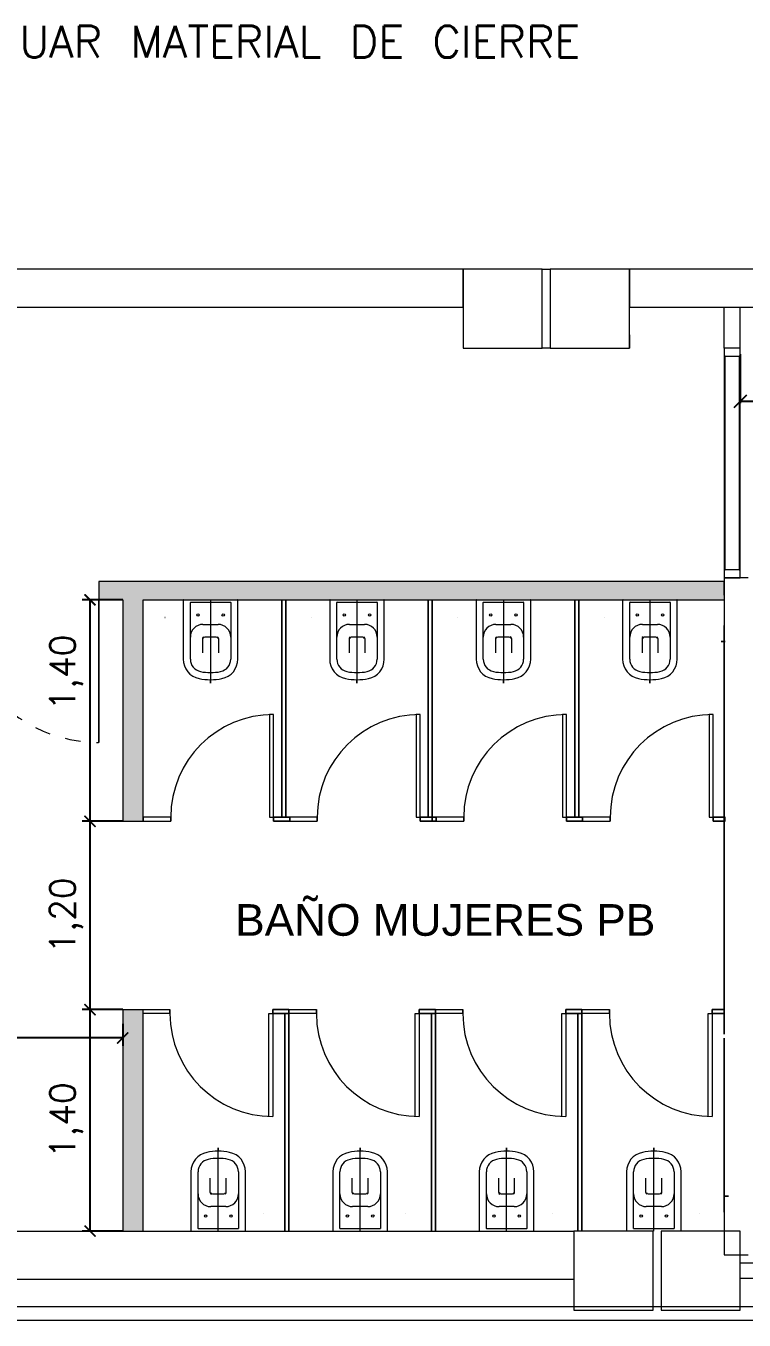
# Model space of a CAD drawing. Header units: millimetres. Extents: x 182 to 305, y 81 to 164.
# Drawn here: x 235.57 to 240.11, y 109.79 to 117.97 of the extents above; entities that cross this region are included whole.
import ezdxf

# ---------------------------------------------------------------- set-up
doc = ezdxf.new("R2010")
doc.units = ezdxf.units.MM
doc.linetypes.add('Dash 1_16_', pattern=[0.003174, 0.001587, -0.001587])
for name, color, linetype, lineweight in [('A-----NPP', 7, 'Continuous', 9), ('A-AREALIM', 7, 'Continuous', 9), ('A-DOORSYM', 7, 'Continuous', 9), ('A-FLORCAM', 7, 'Continuous', 9), ('A-FLOROTM', 7, 'Continuous', 9), ('A-WALL', 7, 'Continuous', 9), ('A-WALLCWM', 7, 'Continuous', 9), ('DIMENSION', 1, 'Continuous', 25), ('P-SANRFIM', 7, 'Continuous', 9), ('plantas ocasa', 7, 'Continuous', 5), ('S-COLSPRM', 7, 'Continuous', 9)]:
    doc.layers.add(name, color=color, linetype=linetype, lineweight=lineweight)
doc.layers.add('estructura', color=7, linetype='Continuous')
doc.layers.add('Sectores', color=3, linetype='Continuous')
doc.styles.add('ARIALNARROW', font='ARIALN.TTF')
doc.styles.add('MtXpl_Arial_Unicode_', font='ARIALUNI.ttf')
doc.styles.get("Standard").update_dxf_attribs({"font": 'txt.shx'})
doc.dimstyles.new('C', dxfattribs={"dimscale": 1.5, "dimtxt": 0.15, "dimasz": 0.08, "dimexe": 0.01, "dimexo": 0, "dimgap": 0.025, "dimtad": 1, "dimzin": 0, "dimdsep": 46, "dimtxsty": 'ARIALNARROW', "dimblk": 'OBLIQUE', "dimcen": 0, "dimclrd": 256, "dimclre": 256, "dimclrt": 256, "dimadec": 0, "dimazin": 0, "dimtfac": 1.666667, "dimtofl": 0, "dimtmove": 0, "dimatfit": 0, "dimldrblk": 'OBLIQUE', "dimfxl": 0.1, "dimtolj": 1, "dimtzin": 0, "dimarcsym": 0})

# ---------------------------------------------------------------- blocks, each defined once
blk = doc.blocks.new('Inodoros Bari de Colgar - BA-INODORO COLGAR VS_dwg-2706223-00 - Planta Baja 1-200')
at = {"layer": 'A-----NPP'}
blk.add_line((10.85249, 0.588036), (10.852308, 0.588036), dxfattribs=at)
for points in [[(10.85232, 0.588208), (10.852305, 0.588039), (10.85246, 0.588161), (10.852322, 0.588336), (10.85268, 0.588381), (10.85249, 0.588381)], [(10.852305, 0.588378), (10.85232, 0.588334), (10.85246, 0.588256), (10.852322, 0.588081), (10.85268, 0.588036), (10.85249, 0.588036), (10.85264, 0.588158), (10.85254, 0.588172), (10.85254, 0.588245), (10.85264, 0.588258), (10.852308, 0.588381)]]:
    blk.add_lwpolyline(points, dxfattribs=at)
for centre in [(10.8524, 0.588288), (10.8524, 0.588128)]:
    blk.add_circle(centre, 0.0000075, dxfattribs=at)
for centre, radius, start, end in [((10.85254, 0.588256), 0.00008, 90, 180), ((10.85254, 0.588161), 0.00008, 180, 270), ((10.85255, 0.588245), 0.0000135, 90.487056, 149.897366), ((10.85255, 0.588172), 0.0000135, 210.102634, 269.512944), ((10.85255, 0.588245), 0.00001, 90, 180), ((10.85255, 0.588172), 0.00001, 180, 270), ((10.85268, 0.588256), 0.000125, 11.444153, 90), ((10.85268, 0.588256), 0.00008, 11.444153, 90), ((10.85268, 0.588161), 0.00008, 270, 348.555847), ((10.85268, 0.588161), 0.000125, 270, 348.555847), ((10.852433, 0.588206), 0.000332, 0.431448, 11.444153), ((10.852433, 0.588211), 0.000332, 348.555847, 359.568552), ((10.852433, 0.588206), 0.000377, 0.379948, 11.444153), ((10.852433, 0.588211), 0.000377, 348.555847, 359.620052)]:
    blk.add_arc(centre, radius, start, end, dxfattribs=at)
blk = doc.blocks.new('Inodoros Bari de Colgar - BA-INODORO COLGAR VS_dwg-2706221-00 - Planta Baja 1-200')
at = {"layer": 'A-----NPP'}
blk.add_line((10.85249, 0.588036), (10.852308, 0.588036), dxfattribs=at)
for points in [[(10.85232, 0.588208), (10.852305, 0.588039), (10.85246, 0.588161), (10.852322, 0.588336), (10.85268, 0.588381), (10.85249, 0.588381)], [(10.852305, 0.588378), (10.85232, 0.588334), (10.85246, 0.588256), (10.852322, 0.588081), (10.85268, 0.588036), (10.85249, 0.588036), (10.85264, 0.588158), (10.85254, 0.588172), (10.85254, 0.588245), (10.85264, 0.588258), (10.852308, 0.588381)]]:
    blk.add_lwpolyline(points, dxfattribs=at)
for centre in [(10.8524, 0.588288), (10.8524, 0.588128)]:
    blk.add_circle(centre, 0.0000075, dxfattribs=at)
for centre, radius, start, end in [((10.85254, 0.588256), 0.00008, 90, 180), ((10.85254, 0.588161), 0.00008, 180, 270), ((10.85255, 0.588245), 0.0000135, 90.487056, 149.897366), ((10.85255, 0.588172), 0.0000135, 210.102634, 269.512944), ((10.85255, 0.588245), 0.00001, 90, 180), ((10.85255, 0.588172), 0.00001, 180, 270), ((10.85268, 0.588256), 0.000125, 11.444153, 90), ((10.85268, 0.588256), 0.00008, 11.444153, 90), ((10.85268, 0.588161), 0.00008, 270, 348.555847), ((10.85268, 0.588161), 0.000125, 270, 348.555847), ((10.852433, 0.588206), 0.000332, 0.431448, 11.444153), ((10.852433, 0.588211), 0.000332, 348.555847, 359.568552), ((10.852433, 0.588206), 0.000377, 0.379948, 11.444153), ((10.852433, 0.588211), 0.000377, 348.555847, 359.620052)]:
    blk.add_arc(centre, radius, start, end, dxfattribs=at)
blk = doc.blocks.new('_ARCHTICK')
at = {"color": 0, "linetype": 'ByBlock', "const_width": 0.15}
blk.add_lwpolyline([(-0.5, -0.5), (0.5, 0.5)], dxfattribs=at)
blk = doc.blocks.new('_Oblique')
at = {"layer": 'estructura', "color": 0, "lineweight": -2}
blk.add_line((-0.5, -0.5), (0.5, 0.5), dxfattribs=at)
blk = doc.blocks.new('*D53')
at = {"layer": 'Defpoints', "color": 0}
for p in [(240.086106, 115.897484), (265.070788, 115.897484), (240.086106, 115.597484)]:
    blk.add_point(p, dxfattribs=at)
at = {"layer": 'DIMENSION', "lineweight": -2}
for p, q in [((240.086106, 115.897484), (240.086106, 115.587484)), ((265.070788, 115.897484), (265.070788, 115.587484)), ((265.070788, 115.597484), (240.086106, 115.597484))]:
    blk.add_line(p, q, dxfattribs=at)
at = {"layer": 'DIMENSION', "lineweight": -2, "xscale": 0.08, "yscale": 0.08, "zscale": 0.08, "rotation": 180}
blk.add_blockref('_Oblique', (240.086106, 115.597484), dxfattribs=at)
at = {"layer": 'DIMENSION', "lineweight": -2, "xscale": 0.08, "yscale": 0.08, "zscale": 0.08}
blk.add_blockref('_Oblique', (265.070788, 115.597484), dxfattribs=at)
at = {"layer": 'DIMENSION', "insert": (252.578447, 115.699061), "char_height": 0.15, "attachment_point": 5, "style": 'ARIALNARROW'}
blk.add_mtext('\\A1;24.98', dxfattribs=at)

msp = doc.modelspace()

# ---------------------------------------------------------------- hatches: boundary and pattern name
for points in [[(238.300627, 114.459648), (236.034906, 114.459648), (236.034906, 114.344648), (236.184906, 114.344648), (236.184906, 112.944648), (236.314906, 112.944648), (236.314906, 114.344648), (238.300627, 114.344648)], [(239.986106, 114.459648), (238.300627, 114.459648), (238.300627, 114.344648), (239.986106, 114.344648)], [(236.314906, 111.754648), (236.184906, 111.754648), (236.184906, 110.354648), (236.314906, 110.354648)]]:
    msp.add_hatch(color=252).paths.add_polyline_path(points)

# ---------------------------------------------------------------- linework, layer by layer
at = {"color": 252}
for p, q in [((236.184906, 114.344648), (235.928392, 114.344648)), ((235.978392, 114.344648), (235.978392, 112.944648)), ((236.184906, 112.944648), (235.928392, 112.944648)), ((236.184906, 112.944648), (235.928392, 112.944648)), ((235.978392, 112.944648), (235.978392, 111.754648)), ((236.184906, 111.754648), (235.928392, 111.754648)), ((236.184906, 111.754648), (235.928392, 111.754648)), ((235.978392, 111.754648), (235.978392, 110.354648)), ((236.184906, 111.665803), (236.184906, 111.525309)), ((236.184906, 111.575309), (234.371104, 111.575309)), ((236.184906, 110.354648), (235.928392, 110.354648))]:
    msp.add_line(p, q, dxfattribs=at)
at = {"layer": 'A-AREALIM', "color": 252}
msp.add_line((240.086106, 110.154648), (242.578601, 110.154648), dxfattribs=at)
at = {"layer": 'A-DOORSYM', "color": 252}
for p, q in [((236.031906, 114.344648), (236.031906, 113.442962)), ((236.034906, 114.344648), (236.031906, 114.344648)), ((236.034906, 114.344648), (236.034906, 113.442962)), ((236.034906, 113.442962), (236.031906, 113.442962))]:
    msp.add_line(p, q, dxfattribs=at)
at = {"layer": 'A-DOORSYM', "color": 252, "linetype": 'Dash 1_16_'}
msp.add_arc((236.034906, 114.344648), 0.901691, 180, 269.809372, dxfattribs=at)
at = {"layer": 'A-FLORCAM', "color": 252}
for p, q in [((237.189906, 112.970048), (237.189906, 114.344648)), ((237.215306, 114.344648), (237.215306, 112.970048)), ((238.115306, 112.970048), (238.115306, 114.344648)), ((238.140706, 114.344648), (238.140706, 112.944648)), ((239.040706, 112.970048), (239.040706, 114.344648)), ((239.066106, 114.344648), (239.066106, 112.970048)), ((239.966106, 114.082149), (239.991506, 114.082149)), ((239.991506, 114.082149), (239.966106, 114.082149)), ((237.113306, 113.620048), (237.113306, 112.970048)), ((237.138706, 113.620048), (237.113306, 113.620048)), ((237.138706, 112.970048), (237.138706, 113.620048)), ((238.038706, 113.620048), (238.038706, 112.970048)), ((238.064106, 113.620048), (238.038706, 113.620048)), ((238.064106, 112.970048), (238.064106, 113.620048)), ((238.964106, 113.620048), (238.964106, 112.970048)), ((238.989506, 113.620048), (238.964106, 113.620048)), ((238.989506, 112.970048), (238.989506, 113.620048)), ((239.889506, 113.620048), (239.889506, 112.970048)), ((239.914906, 113.620048), (239.889506, 113.620048)), ((239.914906, 112.970048), (239.914906, 113.620048)), ((236.314906, 112.944648), (236.314906, 112.970048)), ((236.488706, 112.970048), (236.314906, 112.970048)), ((236.488706, 112.944648), (236.488706, 112.970048)), ((237.113306, 112.970048), (237.138706, 112.970048)), ((237.138706, 112.970048), (237.214906, 112.970048)), ((237.138706, 112.944648), (237.138706, 112.970048)), ((237.240306, 112.944648), (237.240306, 112.970048)), ((237.414106, 112.970048), (237.240306, 112.970048)), ((237.414106, 112.944648), (237.414106, 112.970048)), ((238.038706, 112.970048), (238.064106, 112.970048)), ((238.064106, 112.970048), (238.140306, 112.970048)), ((238.064106, 112.944648), (238.064106, 112.970048)), ((238.165706, 112.944648), (238.165706, 112.970048)), ((238.339506, 112.970048), (238.165706, 112.970048)), ((238.339506, 112.944648), (238.339506, 112.970048)), ((238.964106, 112.970048), (238.989506, 112.970048)), ((238.989506, 112.970048), (239.065706, 112.970048)), ((238.989506, 112.944648), (238.989506, 112.970048)), ((239.091106, 112.944648), (239.091106, 112.970048)), ((239.264906, 112.970048), (239.091106, 112.970048)), ((239.264906, 112.944648), (239.264906, 112.970048)), ((239.889506, 112.970048), (239.914906, 112.970048)), ((239.914906, 112.970048), (239.991106, 112.970048)), ((239.914906, 112.944648), (239.914906, 112.970048)), ((236.314906, 112.944648), (236.488706, 112.944648)), ((237.240306, 112.944648), (237.138706, 112.944648)), ((237.240306, 112.944648), (237.414106, 112.944648)), ((238.165706, 112.944648), (238.064106, 112.944648)), ((238.165706, 112.944648), (238.339506, 112.944648)), ((239.091106, 112.944648), (238.989506, 112.944648)), ((239.091106, 112.944648), (239.264906, 112.944648)), ((239.991106, 112.944648), (239.914906, 112.944648)), ((236.309906, 111.754648), (236.483706, 111.754648)), ((236.483706, 111.754648), (236.483706, 111.729248)), ((237.133706, 111.754648), (237.133706, 111.729248)), ((237.235306, 111.754648), (237.133706, 111.754648)), ((237.235306, 111.754648), (237.235306, 111.729248)), ((237.235306, 111.754648), (237.409106, 111.754648)), ((237.409106, 111.754648), (237.409106, 111.729248)), ((238.059106, 111.754648), (238.059106, 111.729248)), ((238.160706, 111.754648), (238.059106, 111.754648)), ((238.160706, 111.754648), (238.160706, 111.729248)), ((238.160706, 111.754648), (238.334506, 111.754648)), ((238.334506, 111.754648), (238.334506, 111.729248)), ((238.984506, 111.754648), (238.984506, 111.729248)), ((239.086106, 111.754648), (238.984506, 111.754648)), ((239.086106, 111.754648), (239.086106, 111.729248)), ((239.086106, 111.754648), (239.259906, 111.754648)), ((239.259906, 111.754648), (239.259906, 111.729248)), ((239.909906, 111.754648), (239.909906, 111.729248)), ((239.986106, 111.754648), (239.909906, 111.754648)), ((236.483706, 111.729248), (236.309906, 111.729248)), ((237.108306, 111.729248), (237.133706, 111.729248)), ((237.108306, 111.079248), (237.108306, 111.729248)), ((237.133706, 111.729248), (237.209906, 111.729248)), ((237.133706, 111.729248), (237.133706, 111.079248)), ((237.209906, 111.729248), (237.209906, 110.354648)), ((237.409106, 111.729248), (237.235306, 111.729248)), ((237.235306, 110.354648), (237.235306, 111.729248)), ((238.033706, 111.729248), (238.059106, 111.729248)), ((238.033706, 111.079248), (238.033706, 111.729248)), ((238.059106, 111.729248), (238.135306, 111.729248)), ((238.059106, 111.729248), (238.059106, 111.079248)), ((238.135306, 111.729248), (238.135306, 110.354648)), ((238.334506, 111.729248), (238.160706, 111.729248)), ((238.160706, 110.354648), (238.160706, 111.729248)), ((238.959106, 111.729248), (238.984506, 111.729248)), ((238.959106, 111.079248), (238.959106, 111.729248)), ((238.984506, 111.729248), (239.060706, 111.729248)), ((238.984506, 111.729248), (238.984506, 111.079248)), ((239.060706, 111.729248), (239.060706, 110.354648)), ((239.259906, 111.729248), (239.086106, 111.729248)), ((239.086106, 110.354648), (239.086106, 111.729248)), ((239.884506, 111.729248), (239.909906, 111.729248)), ((239.884506, 111.079248), (239.884506, 111.729248)), ((239.909906, 111.729248), (239.986106, 111.729248)), ((239.909906, 111.729248), (239.909906, 111.079248)), ((239.986106, 110.574648), (240.011506, 110.574648)), ((240.011506, 110.574648), (239.986106, 110.574648))]:
    msp.add_line(p, q, dxfattribs=at)
at = {"layer": 'A-FLORCAM', "color": 252, "lineweight": 18}
for p, q in [((237.189906, 114.344648), (237.189906, 112.970048)), ((237.215306, 112.970048), (237.215306, 114.344648)), ((238.115306, 114.344648), (238.115306, 112.970048)), ((238.140706, 112.944648), (238.140706, 114.344648)), ((239.040706, 114.344648), (239.040706, 112.970048)), ((239.066106, 112.970048), (239.066106, 114.344648)), ((236.488706, 112.970048), (236.314906, 112.970048)), ((236.314906, 112.970048), (236.314906, 112.944648)), ((236.488706, 112.970048), (236.488706, 112.944648)), ((236.488706, 112.944648), (236.488706, 112.970048)), ((237.138706, 112.944648), (237.138706, 112.970048)), ((237.240306, 112.970048), (237.138706, 112.970048)), ((237.138706, 112.970048), (237.138706, 112.944648)), ((237.214906, 112.970048), (237.240306, 112.970048)), ((237.414106, 112.970048), (237.240306, 112.970048)), ((237.240306, 112.970048), (237.240306, 112.944648)), ((237.240306, 112.944648), (237.240306, 112.970048)), ((237.414106, 112.970048), (237.414106, 112.944648)), ((237.414106, 112.944648), (237.414106, 112.970048)), ((238.064106, 112.944648), (238.064106, 112.970048)), ((238.165706, 112.970048), (238.064106, 112.970048)), ((238.064106, 112.970048), (238.064106, 112.944648)), ((238.140306, 112.970048), (238.165706, 112.970048)), ((238.339506, 112.970048), (238.165706, 112.970048)), ((238.165706, 112.970048), (238.165706, 112.944648)), ((238.165706, 112.944648), (238.165706, 112.970048)), ((238.339506, 112.970048), (238.339506, 112.944648)), ((238.339506, 112.944648), (238.339506, 112.970048)), ((238.989506, 112.944648), (238.989506, 112.970048)), ((239.091106, 112.970048), (238.989506, 112.970048)), ((238.989506, 112.970048), (238.989506, 112.944648)), ((239.065706, 112.970048), (239.091106, 112.970048)), ((239.264906, 112.970048), (239.091106, 112.970048)), ((239.091106, 112.970048), (239.091106, 112.944648)), ((239.091106, 112.944648), (239.091106, 112.970048)), ((239.264906, 112.970048), (239.264906, 112.944648)), ((239.264906, 112.944648), (239.264906, 112.970048)), ((239.914906, 112.944648), (239.914906, 112.970048)), ((239.991106, 112.970048), (239.914906, 112.970048)), ((239.914906, 112.970048), (239.914906, 112.944648)), ((239.991106, 112.944648), (239.991106, 112.970048)), ((236.314906, 112.944648), (236.488706, 112.944648)), ((237.138706, 112.944648), (237.240306, 112.944648)), ((237.240306, 112.944648), (237.414106, 112.944648)), ((238.064106, 112.944648), (238.165706, 112.944648)), ((238.165706, 112.944648), (238.339506, 112.944648)), ((238.989506, 112.944648), (239.091106, 112.944648)), ((239.091106, 112.944648), (239.264906, 112.944648)), ((239.914906, 112.944648), (239.991106, 112.944648)), ((236.309906, 111.754648), (236.483706, 111.754648)), ((236.483706, 111.729248), (236.483706, 111.754648)), ((236.483706, 111.754648), (236.483706, 111.729248)), ((237.133706, 111.754648), (237.133706, 111.729248)), ((237.133706, 111.729248), (237.133706, 111.754648)), ((237.133706, 111.754648), (237.235306, 111.754648)), ((237.235306, 111.729248), (237.235306, 111.754648)), ((237.235306, 111.754648), (237.409106, 111.754648)), ((237.235306, 111.754648), (237.235306, 111.729248)), ((237.409106, 111.729248), (237.409106, 111.754648)), ((237.409106, 111.754648), (237.409106, 111.729248)), ((238.059106, 111.754648), (238.059106, 111.729248)), ((238.059106, 111.729248), (238.059106, 111.754648)), ((238.059106, 111.754648), (238.160706, 111.754648)), ((238.160706, 111.729248), (238.160706, 111.754648)), ((238.160706, 111.754648), (238.334506, 111.754648)), ((238.160706, 111.754648), (238.160706, 111.729248)), ((238.334506, 111.729248), (238.334506, 111.754648)), ((238.334506, 111.754648), (238.334506, 111.729248)), ((238.984506, 111.754648), (238.984506, 111.729248)), ((238.984506, 111.729248), (238.984506, 111.754648)), ((238.984506, 111.754648), (239.086106, 111.754648)), ((239.086106, 111.729248), (239.086106, 111.754648)), ((239.086106, 111.754648), (239.259906, 111.754648)), ((239.086106, 111.754648), (239.086106, 111.729248)), ((239.259906, 111.729248), (239.259906, 111.754648)), ((239.259906, 111.754648), (239.259906, 111.729248)), ((239.909906, 111.754648), (239.909906, 111.729248)), ((239.909906, 111.729248), (239.909906, 111.754648)), ((239.909906, 111.754648), (239.986106, 111.754648)), ((239.986106, 111.754648), (239.986106, 111.729248)), ((236.483706, 111.729248), (236.309906, 111.729248)), ((237.235306, 111.729248), (237.133706, 111.729248)), ((237.209906, 110.354648), (237.209906, 111.729248)), ((237.209906, 111.729248), (237.235306, 111.729248)), ((237.409106, 111.729248), (237.235306, 111.729248)), ((237.235306, 111.729248), (237.235306, 110.354648)), ((238.160706, 111.729248), (238.059106, 111.729248)), ((238.135306, 110.354648), (238.135306, 111.729248)), ((238.135306, 111.729248), (238.160706, 111.729248)), ((238.334506, 111.729248), (238.160706, 111.729248)), ((238.160706, 111.729248), (238.160706, 110.354648)), ((239.086106, 111.729248), (238.984506, 111.729248)), ((239.060706, 110.354648), (239.060706, 111.729248)), ((239.060706, 111.729248), (239.086106, 111.729248)), ((239.259906, 111.729248), (239.086106, 111.729248)), ((239.086106, 111.729248), (239.086106, 110.354648)), ((239.986106, 111.729248), (239.909906, 111.729248))]:
    msp.add_line(p, q, dxfattribs=at)
at = {"layer": 'A-FLORCAM', "color": 252}
for centre, start, end in [((237.138706, 112.970048), 90, 180), ((238.064106, 112.970048), 90, 180), ((238.989506, 112.970048), 90, 180), ((239.914906, 112.970048), 90, 180), ((237.133706, 111.729248), 180, 270), ((238.059106, 111.729248), 180, 270), ((238.984506, 111.729248), 180, 270), ((239.909906, 111.729248), 180, 270)]:
    msp.add_arc(centre, 0.65, start, end, dxfattribs=at)
at = {"layer": 'A-FLOROTM', "color": 252}
for p, q in [((238.836101, 116.434648), (238.886101, 116.434648)), ((238.886101, 115.934648), (238.836101, 115.934648)), ((236.184906, 111.754648), (236.314906, 111.754648)), ((235.036106, 110.354648), (236.184906, 110.354648)), ((236.184906, 110.354648), (238.836106, 110.354648)), ((238.836106, 110.354648), (239.036106, 110.354648)), ((239.036106, 110.049448), (234.986106, 110.049448)), ((240.286106, 110.054648), (240.086106, 110.054648))]:
    msp.add_line(p, q, dxfattribs=at)
at = {"layer": 'A-WALL', "color": 252, "lineweight": 18}
for p, q in [((238.336101, 116.434648), (227.10319, 116.434648)), ((238.336101, 116.194648), (238.336101, 116.434648)), ((250.836101, 116.434648), (239.386101, 116.434648)), ((239.386101, 116.434648), (239.386101, 116.194648)), ((226.336101, 116.194648), (238.336101, 116.194648)), ((239.386101, 116.194648), (250.836101, 116.194648)), ((239.386101, 116.019648), (239.386101, 115.934648)), ((236.034906, 114.459648), (236.034906, 114.344648)), ((239.986106, 114.459648), (236.034906, 114.459648)), ((239.986106, 114.484649), (239.986106, 111.600048)), ((240.136106, 114.484649), (239.986106, 114.484649)), ((239.986106, 114.374648), (239.986106, 114.459648)), ((236.034906, 114.344648), (236.184906, 114.344648)), ((236.184906, 114.344648), (236.184906, 112.944648)), ((236.314906, 112.944648), (236.314906, 114.344648)), ((236.314906, 114.344648), (239.986106, 114.344648)), ((239.986106, 111.600048), (239.986106, 114.182149)), ((236.184906, 112.944648), (236.314906, 112.944648)), ((236.184906, 111.754648), (236.184906, 110.354648)), ((236.314906, 110.354648), (236.314906, 111.754648)), ((239.986106, 110.474648), (239.986106, 111.574648)), ((239.986106, 111.574648), (239.986106, 110.204648)), ((239.986106, 110.204648), (240.136106, 110.204648)), ((242.578601, 109.877148), (228.513601, 109.877148)), ((228.428601, 109.792148), (242.663601, 109.792148))]:
    msp.add_line(p, q, dxfattribs=at)
at = {"layer": 'A-WALLCWM', "color": 252}
for p, q in [((239.986106, 115.934648), (239.986106, 116.194648)), ((240.086106, 115.934648), (240.086106, 116.194648)), ((239.986106, 115.884648), (239.986106, 114.534649)), ((239.992106, 115.884648), (239.986106, 115.884648)), ((239.992106, 114.534649), (239.992106, 115.884648)), ((240.086106, 115.884648), (240.080106, 115.884648)), ((240.080106, 115.884648), (240.080106, 114.534649)), ((240.086106, 114.534649), (240.086106, 115.884648)), ((239.986106, 114.534649), (239.992106, 114.534649)), ((240.080106, 114.534649), (240.086106, 114.534649))]:
    msp.add_line(p, q, dxfattribs=at)
at = {"layer": 'A-WALLCWM', "color": 252, "lineweight": 18, "extrusion": (0, 0, -1)}
for p, q in [((240.086106, 115.934648), (239.986106, 115.934648)), ((239.986106, 115.934648), (239.986106, 115.884648)), ((240.086106, 115.884648), (240.086106, 115.934648)), ((239.986106, 115.884648), (240.086106, 115.884648))]:
    msp.add_line(p, q, dxfattribs=at)
at = {"layer": 'A-WALLCWM', "color": 252, "lineweight": 18}
for p, q in [((240.086106, 114.534649), (239.986106, 114.534649)), ((239.986106, 114.534649), (239.986106, 114.484649)), ((240.086106, 114.484649), (240.086106, 114.534649)), ((239.986106, 114.484649), (240.086106, 114.484649))]:
    msp.add_line(p, q, dxfattribs=at)
at = {"layer": 'P-SANRFIM', "color": 252}
for p, q in [((236.567406, 114.341648), (236.567406, 114.159648)), ((236.567406, 114.341648), (236.567406, 114.159648)), ((236.612406, 113.969658), (236.612406, 114.327648)), ((236.614406, 114.329648), (236.739906, 114.329648)), ((236.739906, 114.344648), (236.739906, 113.822853)), ((236.739906, 114.329648), (236.865406, 114.329648)), ((236.867406, 114.327648), (236.867406, 113.969658)), ((236.912406, 114.159648), (236.912406, 114.341648)), ((236.912406, 114.159648), (236.912406, 114.341648)), ((237.492806, 114.341648), (237.492806, 114.159648)), ((237.492806, 114.341648), (237.492806, 114.159648)), ((237.537806, 113.969658), (237.537806, 114.327648)), ((237.539806, 114.329648), (237.665306, 114.329648)), ((237.665306, 114.344648), (237.665306, 113.822853)), ((237.665306, 114.329648), (237.790806, 114.329648)), ((237.792806, 114.327648), (237.792806, 113.969658)), ((237.837806, 114.159648), (237.837806, 114.341648)), ((237.837806, 114.159648), (237.837806, 114.341648)), ((238.418206, 114.341648), (238.418206, 114.159648)), ((238.418206, 114.341648), (238.418206, 114.159648)), ((238.463206, 113.969658), (238.463206, 114.327648)), ((238.465206, 114.329648), (238.590706, 114.329648)), ((238.590706, 114.344648), (238.590706, 113.822853)), ((238.590706, 114.329648), (238.716206, 114.329648)), ((238.718206, 114.327648), (238.718206, 113.969658)), ((238.763206, 114.159648), (238.763206, 114.341648)), ((238.763206, 114.159648), (238.763206, 114.341648)), ((239.343606, 114.341648), (239.343606, 114.159648)), ((239.343606, 114.341648), (239.343606, 114.159648)), ((239.388606, 113.969658), (239.388606, 114.327648)), ((239.390606, 114.329648), (239.516106, 114.329648)), ((239.516106, 114.344648), (239.516106, 113.822853)), ((239.516106, 114.329648), (239.641606, 114.329648)), ((239.643606, 114.327648), (239.643606, 113.969658)), ((239.688606, 114.159648), (239.688606, 114.341648)), ((239.688606, 114.159648), (239.688606, 114.341648)), ((236.567406, 114.159648), (236.567406, 113.969658)), ((236.567406, 114.159648), (236.567406, 113.969658)), ((236.692406, 114.189658), (236.739906, 114.189658)), ((236.739906, 114.189658), (236.787406, 114.189658)), ((236.912406, 113.969658), (236.912406, 114.159648)), ((236.912406, 113.969658), (236.912406, 114.159648)), ((237.492806, 114.159648), (237.492806, 113.969658)), ((237.492806, 114.159648), (237.492806, 113.969658)), ((237.617806, 114.189658), (237.665306, 114.189658)), ((237.665306, 114.189658), (237.712806, 114.189658)), ((237.837806, 113.969658), (237.837806, 114.159648)), ((237.837806, 113.969658), (237.837806, 114.159648)), ((238.418206, 114.159648), (238.418206, 113.969658)), ((238.418206, 114.159648), (238.418206, 113.969658)), ((238.543206, 114.189658), (238.590706, 114.189658)), ((238.590706, 114.189658), (238.638206, 114.189658)), ((238.763206, 113.969658), (238.763206, 114.159648)), ((238.763206, 113.969658), (238.763206, 114.159648)), ((239.343606, 114.159648), (239.343606, 113.969658)), ((239.343606, 114.159648), (239.343606, 113.969658)), ((239.468606, 114.189658), (239.516106, 114.189658)), ((239.516106, 114.189658), (239.563606, 114.189658)), ((239.688606, 113.969658), (239.688606, 114.159648)), ((239.688606, 113.969658), (239.688606, 114.159648)), ((236.689906, 114.099648), (236.689906, 114.009648)), ((236.739906, 114.109648), (236.703473, 114.109648)), ((236.776339, 114.109648), (236.739906, 114.109648)), ((236.789906, 114.099648), (236.789906, 114.009648)), ((237.615306, 114.099648), (237.615306, 114.009648)), ((237.665306, 114.109648), (237.628873, 114.109648)), ((237.701739, 114.109648), (237.665306, 114.109648)), ((237.715306, 114.099648), (237.715306, 114.009648)), ((238.540706, 114.099648), (238.540706, 114.009648)), ((238.590706, 114.109648), (238.554273, 114.109648)), ((238.627139, 114.109648), (238.590706, 114.109648)), ((238.640706, 114.099648), (238.640706, 114.009648)), ((239.466106, 114.099648), (239.466106, 114.009648)), ((239.516106, 114.109648), (239.479673, 114.109648)), ((239.552539, 114.109648), (239.516106, 114.109648)), ((239.566106, 114.099648), (239.566106, 114.009648)), ((236.739906, 113.839657), (236.739906, 113.8184)), ((236.739906, 113.8184), (236.739906, 113.838174)), ((236.739906, 113.817437), (236.739906, 113.823335)), ((236.739906, 113.8184), (236.739906, 113.817437)), ((237.665306, 113.839657), (237.665306, 113.8184)), ((237.665306, 113.8184), (237.665306, 113.838174)), ((237.665306, 113.817437), (237.665306, 113.823335)), ((237.665306, 113.8184), (237.665306, 113.817437)), ((238.590706, 113.839657), (238.590706, 113.8184)), ((238.590706, 113.8184), (238.590706, 113.838174)), ((238.590706, 113.817437), (238.590706, 113.823335)), ((238.590706, 113.8184), (238.590706, 113.817437)), ((239.516106, 113.839657), (239.516106, 113.8184)), ((239.516106, 113.8184), (239.516106, 113.838174)), ((239.516106, 113.817437), (239.516106, 113.823335)), ((239.516106, 113.8184), (239.516106, 113.817437)), ((236.788501, 110.881859), (236.788501, 110.875962)), ((236.788501, 110.880896), (236.788501, 110.881859)), ((236.788501, 110.880896), (236.788501, 110.861123)), ((236.788501, 110.85964), (236.788501, 110.880896)), ((236.788501, 110.354648), (236.788501, 110.876444)), ((237.685306, 110.881859), (237.685306, 110.875962)), ((237.685306, 110.880896), (237.685306, 110.881859)), ((237.685306, 110.880896), (237.685306, 110.861123)), ((237.685306, 110.85964), (237.685306, 110.880896)), ((237.685306, 110.354648), (237.685306, 110.876444)), ((238.610706, 110.881859), (238.610706, 110.875962)), ((238.610706, 110.880896), (238.610706, 110.881859)), ((238.610706, 110.880896), (238.610706, 110.861123)), ((238.610706, 110.85964), (238.610706, 110.880896)), ((238.610706, 110.354648), (238.610706, 110.876444)), ((239.540706, 110.881859), (239.540706, 110.875962)), ((239.540706, 110.880896), (239.540706, 110.881859)), ((239.540706, 110.880896), (239.540706, 110.861123)), ((239.540706, 110.85964), (239.540706, 110.880896)), ((239.540706, 110.354648), (239.540706, 110.876444)), ((236.616001, 110.729638), (236.616001, 110.539648)), ((236.616001, 110.729638), (236.616001, 110.539648)), ((236.661001, 110.371648), (236.661001, 110.729638)), ((236.738501, 110.599648), (236.738501, 110.689648)), ((236.838501, 110.599648), (236.838501, 110.689648)), ((236.916001, 110.729638), (236.916001, 110.371648)), ((236.961001, 110.539648), (236.961001, 110.729638)), ((236.961001, 110.539648), (236.961001, 110.729638)), ((237.512806, 110.729638), (237.512806, 110.539648)), ((237.512806, 110.729638), (237.512806, 110.539648)), ((237.557806, 110.371648), (237.557806, 110.729638)), ((237.635306, 110.599648), (237.635306, 110.689648)), ((237.735306, 110.599648), (237.735306, 110.689648)), ((237.812806, 110.729638), (237.812806, 110.371648)), ((237.857806, 110.539648), (237.857806, 110.729638)), ((237.857806, 110.539648), (237.857806, 110.729638)), ((238.438206, 110.729638), (238.438206, 110.539648)), ((238.438206, 110.729638), (238.438206, 110.539648)), ((238.483206, 110.371648), (238.483206, 110.729638)), ((238.560706, 110.599648), (238.560706, 110.689648)), ((238.660706, 110.599648), (238.660706, 110.689648)), ((238.738206, 110.729638), (238.738206, 110.371648)), ((238.783206, 110.539648), (238.783206, 110.729638)), ((238.783206, 110.539648), (238.783206, 110.729638)), ((239.368206, 110.729638), (239.368206, 110.539648)), ((239.368206, 110.729638), (239.368206, 110.539648)), ((239.413206, 110.371648), (239.413206, 110.729638)), ((239.490706, 110.599648), (239.490706, 110.689648)), ((239.590706, 110.599648), (239.590706, 110.689648)), ((239.668206, 110.729638), (239.668206, 110.371648)), ((239.713206, 110.539648), (239.713206, 110.729638)), ((239.713206, 110.539648), (239.713206, 110.729638)), ((236.616001, 110.539648), (236.616001, 110.357648)), ((236.616001, 110.539648), (236.616001, 110.357648)), ((236.752068, 110.589648), (236.788501, 110.589648)), ((236.788501, 110.589648), (236.824934, 110.589648)), ((236.961001, 110.357648), (236.961001, 110.539648)), ((236.961001, 110.357648), (236.961001, 110.539648)), ((237.512806, 110.539648), (237.512806, 110.357648)), ((237.512806, 110.539648), (237.512806, 110.357648)), ((237.648873, 110.589648), (237.685306, 110.589648)), ((237.685306, 110.589648), (237.721739, 110.589648)), ((237.857806, 110.357648), (237.857806, 110.539648)), ((237.857806, 110.357648), (237.857806, 110.539648)), ((238.438206, 110.539648), (238.438206, 110.357648)), ((238.438206, 110.539648), (238.438206, 110.357648)), ((238.574273, 110.589648), (238.610706, 110.589648)), ((238.610706, 110.589648), (238.647139, 110.589648)), ((238.783206, 110.357648), (238.783206, 110.539648)), ((238.783206, 110.357648), (238.783206, 110.539648)), ((239.368206, 110.539648), (239.368206, 110.357648)), ((239.368206, 110.539648), (239.368206, 110.357648)), ((239.504273, 110.589648), (239.540706, 110.589648)), ((239.540706, 110.589648), (239.577139, 110.589648)), ((239.713206, 110.357648), (239.713206, 110.539648)), ((239.713206, 110.357648), (239.713206, 110.539648)), ((236.788501, 110.509639), (236.741001, 110.509639)), ((236.836001, 110.509639), (236.788501, 110.509639)), ((237.685306, 110.509639), (237.637806, 110.509639)), ((237.732806, 110.509639), (237.685306, 110.509639)), ((238.610706, 110.509639), (238.563206, 110.509639)), ((238.658206, 110.509639), (238.610706, 110.509639)), ((239.540706, 110.509639), (239.493206, 110.509639)), ((239.588206, 110.509639), (239.540706, 110.509639)), ((236.788501, 110.369648), (236.663001, 110.369648)), ((236.914001, 110.369648), (236.788501, 110.369648)), ((237.685306, 110.369648), (237.559806, 110.369648)), ((237.810806, 110.369648), (237.685306, 110.369648)), ((238.610706, 110.369648), (238.485206, 110.369648)), ((238.736206, 110.369648), (238.610706, 110.369648)), ((239.540706, 110.369648), (239.415206, 110.369648)), ((239.666206, 110.369648), (239.540706, 110.369648))]:
    msp.add_line(p, q, dxfattribs=at)
for centre in [(236.659906, 114.249648), (236.819906, 114.249648), (237.585306, 114.249648), (237.745306, 114.249648), (238.510706, 114.249648), (238.670706, 114.249648), (239.436106, 114.249648), (239.596106, 114.249648), (236.708501, 110.449648), (236.868501, 110.449648), (237.605306, 110.449648), (237.765306, 110.449648), (238.530706, 110.449648), (238.690706, 110.449648), (239.460706, 110.449648), (239.620706, 110.449648)]:
    msp.add_circle(centre, 0.0075, dxfattribs=at)
for centre, radius, start, end in [((236.570406, 114.341648), 0.003, 90, 180), ((236.570406, 114.341648), 0.003, 90, 180), ((236.614406, 114.327648), 0.002, 90, 180), ((236.865406, 114.327648), 0.002, 0, 90), ((236.909406, 114.341648), 0.003, 0, 90), ((236.909406, 114.341648), 0.003, 0, 90), ((237.495806, 114.341648), 0.003, 90, 180), ((237.495806, 114.341648), 0.003, 90, 180), ((237.539806, 114.327648), 0.002, 90, 180), ((237.790806, 114.327648), 0.002, 0, 90), ((237.834806, 114.341648), 0.003, 0, 90), ((237.834806, 114.341648), 0.003, 0, 90), ((238.421206, 114.341648), 0.003, 90, 180), ((238.421206, 114.341648), 0.003, 90, 180), ((238.465206, 114.327648), 0.002, 90, 180), ((238.716206, 114.327648), 0.002, 0, 90), ((238.760206, 114.341648), 0.003, 0, 90), ((238.760206, 114.341648), 0.003, 0, 90), ((239.346606, 114.341648), 0.003, 90, 180), ((239.346606, 114.341648), 0.003, 90, 180), ((239.390606, 114.327648), 0.002, 90, 180), ((239.641606, 114.327648), 0.002, 0, 90), ((239.685606, 114.341648), 0.003, 0, 90), ((239.685606, 114.341648), 0.003, 0, 90), ((236.692406, 114.109658), 0.08, 90, 180), ((236.703374, 114.099534), 0.013468, 120.102634, 179.512943), ((236.776439, 114.099534), 0.013468, 0.487057, 59.897366), ((236.787406, 114.109658), 0.08, 0, 90), ((237.617806, 114.109658), 0.08, 90, 180), ((237.628774, 114.099534), 0.013468, 120.102634, 179.512943), ((237.701839, 114.099534), 0.013468, 0.487057, 59.897366), ((237.712806, 114.109658), 0.08, 0, 90), ((238.543206, 114.109658), 0.08, 90, 180), ((238.554174, 114.099534), 0.013468, 120.102634, 179.512943), ((238.627239, 114.099534), 0.013468, 0.487057, 59.897366), ((238.638206, 114.109658), 0.08, 0, 90), ((239.468606, 114.109658), 0.08, 90, 180), ((239.479574, 114.099534), 0.013468, 120.102634, 179.512943), ((239.552639, 114.099534), 0.013468, 0.487057, 59.897366), ((239.563606, 114.109658), 0.08, 0, 90), ((236.703473, 114.099648), 0.01, 90, 180), ((236.776339, 114.099648), 0.01, 0, 90), ((237.628873, 114.099648), 0.01, 90, 180), ((237.701739, 114.099648), 0.01, 0, 90), ((238.554273, 114.099648), 0.01, 90, 180), ((238.627139, 114.099648), 0.01, 0, 90), ((239.479673, 114.099648), 0.01, 90, 180), ((239.552539, 114.099648), 0.01, 0, 90), ((236.692406, 113.969658), 0.125, 180, 258.555847), ((236.692406, 113.969658), 0.125, 180, 258.555847), ((236.692406, 113.969658), 0.08, 180, 258.555847), ((236.787406, 113.969658), 0.08, 281.444153, 0), ((236.787406, 113.969658), 0.125, 281.444153, 0), ((236.787406, 113.969658), 0.125, 281.444153, 0), ((237.617806, 113.969658), 0.125, 180, 258.555847), ((237.617806, 113.969658), 0.125, 180, 258.555847), ((237.617806, 113.969658), 0.08, 180, 258.555847), ((237.712806, 113.969658), 0.08, 281.444153, 0), ((237.712806, 113.969658), 0.125, 281.444153, 0), ((237.712806, 113.969658), 0.125, 281.444153, 0), ((238.543206, 113.969658), 0.125, 180, 258.555847), ((238.543206, 113.969658), 0.125, 180, 258.555847), ((238.543206, 113.969658), 0.08, 180, 258.555847), ((238.638206, 113.969658), 0.08, 281.444153, 0), ((238.638206, 113.969658), 0.125, 281.444153, 0), ((238.638206, 113.969658), 0.125, 281.444153, 0), ((239.468606, 113.969658), 0.125, 180, 258.555847), ((239.468606, 113.969658), 0.125, 180, 258.555847), ((239.468606, 113.969658), 0.08, 180, 258.555847), ((239.563606, 113.969658), 0.08, 281.444153, 0), ((239.563606, 113.969658), 0.125, 281.444153, 0), ((239.563606, 113.969658), 0.125, 281.444153, 0), ((236.742406, 114.216648), 0.332, 258.555847, 269.568552), ((236.737406, 114.216648), 0.332, 270.431448, 281.444153), ((237.667806, 114.216648), 0.332, 258.555847, 269.568552), ((237.662806, 114.216648), 0.332, 270.431448, 281.444153), ((238.593206, 114.216648), 0.332, 258.555847, 269.568552), ((238.588206, 114.216648), 0.332, 270.431448, 281.444153), ((239.518606, 114.216648), 0.332, 258.555847, 269.568552), ((239.513606, 114.216648), 0.332, 270.431448, 281.444153), ((236.742406, 114.216648), 0.377, 258.555847, 269.620052), ((236.742406, 114.216648), 0.377, 258.555847, 269.620052), ((236.737406, 114.216648), 0.377, 270.379948, 281.444153), ((236.737406, 114.216648), 0.377, 270.379948, 281.444153), ((237.667806, 114.216648), 0.377, 258.555847, 269.620052), ((237.667806, 114.216648), 0.377, 258.555847, 269.620052), ((237.662806, 114.216648), 0.377, 270.379948, 281.444153), ((237.662806, 114.216648), 0.377, 270.379948, 281.444153), ((238.593206, 114.216648), 0.377, 258.555847, 269.620052), ((238.593206, 114.216648), 0.377, 258.555847, 269.620052), ((238.588206, 114.216648), 0.377, 270.379948, 281.444153), ((238.588206, 114.216648), 0.377, 270.379948, 281.444153), ((239.518606, 114.216648), 0.377, 258.555847, 269.620052), ((239.518606, 114.216648), 0.377, 258.555847, 269.620052), ((239.513606, 114.216648), 0.377, 270.379948, 281.444153), ((239.513606, 114.216648), 0.377, 270.379948, 281.444153), ((236.741001, 110.729638), 0.125, 101.444153, 180), ((236.741001, 110.729638), 0.125, 101.444153, 180), ((236.791001, 110.482648), 0.377, 90.379948, 101.444153), ((236.791001, 110.482648), 0.377, 90.379948, 101.444153), ((236.786001, 110.482648), 0.377, 78.555847, 89.620052), ((236.786001, 110.482648), 0.377, 78.555847, 89.620052), ((236.836001, 110.729638), 0.125, 0, 78.555847), ((236.836001, 110.729638), 0.125, 0, 78.555847), ((237.637806, 110.729638), 0.125, 101.444153, 180), ((237.637806, 110.729638), 0.125, 101.444153, 180), ((237.687806, 110.482648), 0.377, 90.379948, 101.444153), ((237.687806, 110.482648), 0.377, 90.379948, 101.444153), ((237.682806, 110.482648), 0.377, 78.555847, 89.620052), ((237.682806, 110.482648), 0.377, 78.555847, 89.620052), ((237.732806, 110.729638), 0.125, 0, 78.555847), ((237.732806, 110.729638), 0.125, 0, 78.555847), ((238.563206, 110.729638), 0.125, 101.444153, 180), ((238.563206, 110.729638), 0.125, 101.444153, 180), ((238.613206, 110.482648), 0.377, 90.379948, 101.444153), ((238.613206, 110.482648), 0.377, 90.379948, 101.444153), ((238.608206, 110.482648), 0.377, 78.555847, 89.620052), ((238.608206, 110.482648), 0.377, 78.555847, 89.620052), ((238.658206, 110.729638), 0.125, 0, 78.555847), ((238.658206, 110.729638), 0.125, 0, 78.555847), ((239.493206, 110.729638), 0.125, 101.444153, 180), ((239.493206, 110.729638), 0.125, 101.444153, 180), ((239.543206, 110.482648), 0.377, 90.379948, 101.444153), ((239.543206, 110.482648), 0.377, 90.379948, 101.444153), ((239.538206, 110.482648), 0.377, 78.555847, 89.620052), ((239.538206, 110.482648), 0.377, 78.555847, 89.620052), ((239.588206, 110.729638), 0.125, 0, 78.555847), ((239.588206, 110.729638), 0.125, 0, 78.555847), ((236.741001, 110.729638), 0.08, 101.444153, 180), ((236.791001, 110.482648), 0.332, 90.431448, 101.444153), ((236.786001, 110.482648), 0.332, 78.555847, 89.568552), ((236.836001, 110.729638), 0.08, 0, 78.555847), ((237.637806, 110.729638), 0.08, 101.444153, 180), ((237.687806, 110.482648), 0.332, 90.431448, 101.444153), ((237.682806, 110.482648), 0.332, 78.555847, 89.568552), ((237.732806, 110.729638), 0.08, 0, 78.555847), ((238.563206, 110.729638), 0.08, 101.444153, 180), ((238.613206, 110.482648), 0.332, 90.431448, 101.444153), ((238.608206, 110.482648), 0.332, 78.555847, 89.568552), ((238.658206, 110.729638), 0.08, 0, 78.555847), ((239.493206, 110.729638), 0.08, 101.444153, 180), ((239.543206, 110.482648), 0.332, 90.431448, 101.444153), ((239.538206, 110.482648), 0.332, 78.555847, 89.568552), ((239.588206, 110.729638), 0.08, 0, 78.555847), ((236.751969, 110.599763), 0.013468, 180.487057, 239.897366), ((236.752068, 110.599648), 0.01, 180, 270), ((236.824934, 110.599648), 0.01, 270, 0), ((236.825034, 110.599763), 0.013468, 300.102634, 359.512943), ((237.648774, 110.599763), 0.013468, 180.487057, 239.897366), ((237.648873, 110.599648), 0.01, 180, 270), ((237.721739, 110.599648), 0.01, 270, 0), ((237.721839, 110.599763), 0.013468, 300.102634, 359.512943), ((238.574174, 110.599763), 0.013468, 180.487057, 239.897366), ((238.574273, 110.599648), 0.01, 180, 270), ((238.647139, 110.599648), 0.01, 270, 0), ((238.647239, 110.599763), 0.013468, 300.102634, 359.512943), ((239.504174, 110.599763), 0.013468, 180.487057, 239.897366), ((239.504273, 110.599648), 0.01, 180, 270), ((239.577139, 110.599648), 0.01, 270, 0), ((239.577239, 110.599763), 0.013468, 300.102634, 359.512943), ((236.741001, 110.589639), 0.08, 180, 270), ((236.836001, 110.589639), 0.08, 270, 0), ((237.637806, 110.589639), 0.08, 180, 270), ((237.732806, 110.589639), 0.08, 270, 0), ((238.563206, 110.589639), 0.08, 180, 270), ((238.658206, 110.589639), 0.08, 270, 0), ((239.493206, 110.589639), 0.08, 180, 270), ((239.588206, 110.589639), 0.08, 270, 0), ((236.619001, 110.357648), 0.003, 180, 270), ((236.619001, 110.357648), 0.003, 180, 270), ((236.663001, 110.371648), 0.002, 180, 270), ((236.914001, 110.371648), 0.002, 270, 0), ((236.958001, 110.357648), 0.003, 270, 0), ((236.958001, 110.357648), 0.003, 270, 0), ((237.515806, 110.357648), 0.003, 180, 270), ((237.515806, 110.357648), 0.003, 180, 270), ((237.559806, 110.371648), 0.002, 180, 270), ((237.810806, 110.371648), 0.002, 270, 0), ((237.854806, 110.357648), 0.003, 270, 0), ((237.854806, 110.357648), 0.003, 270, 0), ((238.441206, 110.357648), 0.003, 180, 270), ((238.441206, 110.357648), 0.003, 180, 270), ((238.485206, 110.371648), 0.002, 180, 270), ((238.736206, 110.371648), 0.002, 270, 0), ((238.780206, 110.357648), 0.003, 270, 0), ((238.780206, 110.357648), 0.003, 270, 0), ((239.371206, 110.357648), 0.003, 180, 270), ((239.371206, 110.357648), 0.003, 180, 270), ((239.415206, 110.371648), 0.002, 180, 270), ((239.666206, 110.371648), 0.002, 270, 0), ((239.710206, 110.357648), 0.003, 270, 0), ((239.710206, 110.357648), 0.003, 270, 0)]:
    msp.add_arc(centre, radius, start, end, dxfattribs=at)
at = {"layer": 'S-COLSPRM', "color": 252}
for p, q in [((238.836101, 116.434648), (238.336101, 116.434648)), ((238.336101, 116.434648), (238.336101, 115.934648)), ((238.836101, 115.934648), (238.836101, 116.434648)), ((239.386101, 116.434648), (238.886101, 116.434648)), ((238.886101, 116.434648), (238.886101, 115.934648)), ((239.386101, 115.934648), (239.386101, 116.434648)), ((238.336101, 115.934648), (238.836101, 115.934648)), ((238.886101, 115.934648), (239.386101, 115.934648)), ((239.536106, 110.354648), (239.036106, 110.354648)), ((239.036106, 110.354648), (239.036106, 109.854648)), ((239.536106, 109.854648), (239.536106, 110.354648)), ((240.086106, 110.354648), (239.586106, 110.354648)), ((239.586106, 110.354648), (239.586106, 109.854648)), ((240.086106, 109.854648), (240.086106, 110.354648)), ((239.036106, 109.854648), (239.536106, 109.854648)), ((239.586106, 109.854648), (240.086106, 109.854648))]:
    msp.add_line(p, q, dxfattribs=at)

# ---------------------------------------------------------------- block references
at = {"color": 252, "xscale": 0.07, "yscale": 0.07, "zscale": 0.07}
for p, rotation in [((235.978392, 114.344648), 90), ((235.978392, 112.944648), 270), ((235.978392, 112.944648), 90), ((235.978392, 111.754648), 270), ((235.978392, 111.754648), 90), ((235.978392, 110.354648), 270)]:
    msp.add_blockref('_ARCHTICK', p, dxfattribs=dict(at, rotation=rotation))
at = {"color": 252, "rotation": 180}
for name, p in [('Inodoros Bari de Colgar - BA-INODORO COLGAR VS_dwg-2706223-00 - Planta Baja 1-200', (247.30465, 114.821181)), ('Inodoros Bari de Colgar - BA-INODORO COLGAR VS_dwg-2706221-00 - Planta Baja 1-200', (247.30465, 114.821181)), ('Inodoros Bari de Colgar - BA-INODORO COLGAR VS_dwg-2706223-00 - Planta Baja 1-200', (248.23005, 114.821181)), ('Inodoros Bari de Colgar - BA-INODORO COLGAR VS_dwg-2706221-00 - Planta Baja 1-200', (248.23005, 114.821181)), ('Inodoros Bari de Colgar - BA-INODORO COLGAR VS_dwg-2706223-00 - Planta Baja 1-200', (249.15545, 114.821181)), ('Inodoros Bari de Colgar - BA-INODORO COLGAR VS_dwg-2706221-00 - Planta Baja 1-200', (249.15545, 114.821181)), ('Inodoros Bari de Colgar - BA-INODORO COLGAR VS_dwg-2706223-00 - Planta Baja 1-200', (250.08085, 114.821181)), ('Inodoros Bari de Colgar - BA-INODORO COLGAR VS_dwg-2706221-00 - Planta Baja 1-200', (250.08085, 114.821181))]:
    msp.add_blockref(name, p, dxfattribs=at)
at = {"color": 252, "xscale": 0.07, "yscale": 0.07, "zscale": 0.07}
msp.add_blockref('_ARCHTICK', (236.184906, 111.575309), dxfattribs=at)
at = {"color": 252}
for name, p in [('Inodoros Bari de Colgar - BA-INODORO COLGAR VS_dwg-2706223-00 - Planta Baja 1-200', (226.223757, 109.878115)), ('Inodoros Bari de Colgar - BA-INODORO COLGAR VS_dwg-2706221-00 - Planta Baja 1-200', (226.223757, 109.878115)), ('Inodoros Bari de Colgar - BA-INODORO COLGAR VS_dwg-2706223-00 - Planta Baja 1-200', (227.120562, 109.878115)), ('Inodoros Bari de Colgar - BA-INODORO COLGAR VS_dwg-2706221-00 - Planta Baja 1-200', (227.120562, 109.878115)), ('Inodoros Bari de Colgar - BA-INODORO COLGAR VS_dwg-2706223-00 - Planta Baja 1-200', (228.045962, 109.878115)), ('Inodoros Bari de Colgar - BA-INODORO COLGAR VS_dwg-2706221-00 - Planta Baja 1-200', (228.045962, 109.878115)), ('Inodoros Bari de Colgar - BA-INODORO COLGAR VS_dwg-2706223-00 - Planta Baja 1-200', (228.975962, 109.878115)), ('Inodoros Bari de Colgar - BA-INODORO COLGAR VS_dwg-2706221-00 - Planta Baja 1-200', (228.975962, 109.878115))]:
    msp.add_blockref(name, p, dxfattribs=at)

# ---------------------------------------------------------------- texts
at = {"color": 252, "char_height": 0.16, "attachment_point": 5, "rotation": 90}
for s, insert in [('1,40', (235.829746, 113.884547)), ('1,20', (235.829746, 112.349648)), ('1,40', (235.829746, 111.054648))]:
    msp.add_mtext(s, dxfattribs=dict(at, insert=insert))
at = {"layer": 'plantas ocasa', "color": 252}
msp.add_text('AVERIGUAR MATERIAL DE CIERRE', height=0.2, dxfattribs=at).set_placement((234.632409, 117.772153))
at = {"layer": 'Sectores', "style": 'MtXpl_Arial_Unicode_'}
msp.add_text('BAÑO MUJERES PB', height=0.2, dxfattribs=at).set_placement((236.895769, 112.22137))

# ---------------------------------------------------------------- dimensions: what is measured, and where the dimension line sits
at = {"layer": 'DIMENSION'}
dim = msp.add_linear_dim(base=(240.086106, 115.597484), p1=(265.070788, 115.897484), p2=(240.086106, 115.897484), dimstyle='C', override={"dimscale": 1, "dimlfac": 1, "dimtxsty": 'ARIALNARROW', "dimtmove": 1, "dimtolj": 1}, dxfattribs=at)
dim.commit()
dim.dimension.update_dxf_attribs({"geometry": '*D53', "text_midpoint": (252.578447, 115.699061)})

doc.saveas('drawing.dxf')
